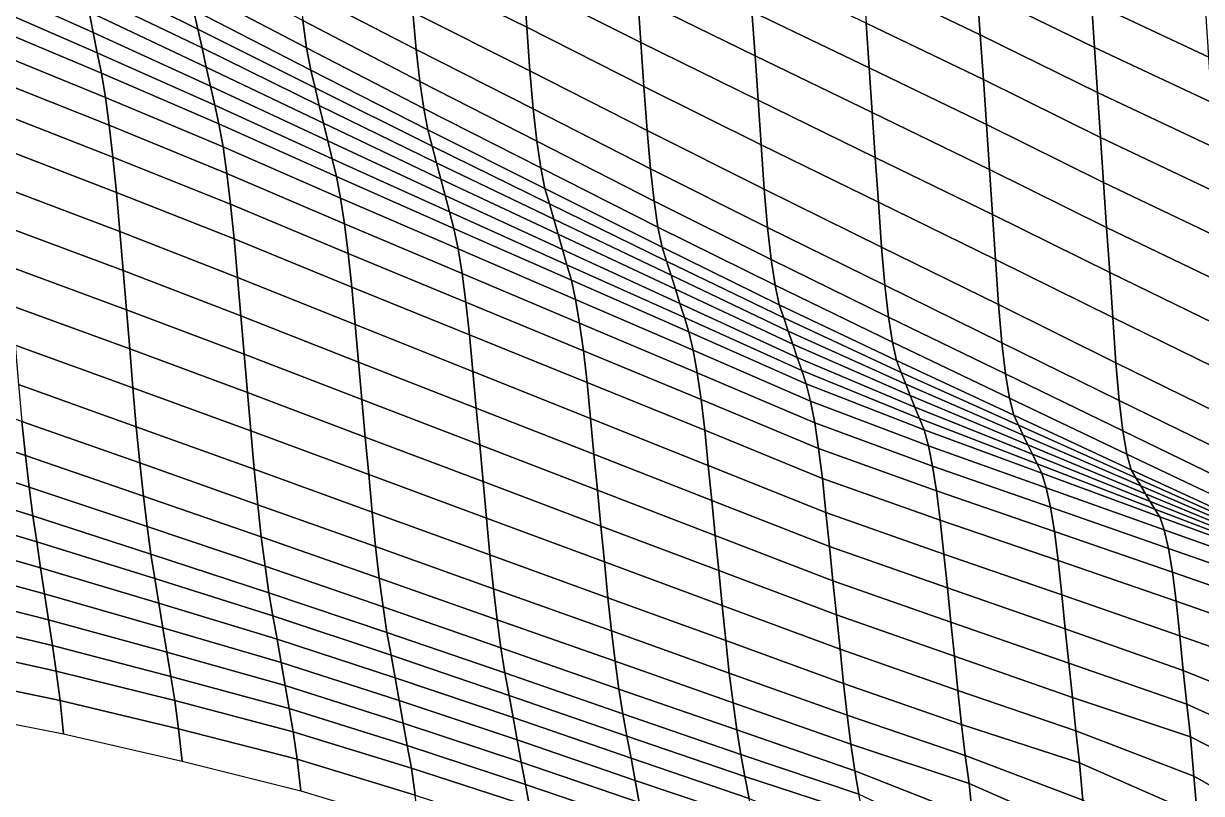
# Model space of a CAD drawing. Header units: metres. Extents: x -4.24 to 0.55, y -2.89 to 0.52.
# Drawn here: x -1.318 to -0.348, y -2.06 to -1.427 of the extents above; entities that cross this region are included whole.
import ezdxf

# ---------------------------------------------------------------- set-up
doc = ezdxf.new("R2010")
doc.units = ezdxf.units.M

msp = doc.modelspace()

# ---------------------------------------------------------------- linework, layer by layer
at = {"layer": 'B2'}
for points in [[(-1.00256, -1.34754, -9.61022), (-0.99996, -1.38244, -9.51797), (-0.90346, -1.42979, -9.53974), (-0.90602, -1.39388, -9.63158)], [(-0.62916, -1.35318, -10.1548), (-0.62664, -1.38982, -10.06325), (-0.53009, -1.43616, -10.08461), (-0.53261, -1.39934, -10.17609)], [(-1.27424, -1.36654, -8.97197), (-1.27082, -1.38353, -8.87251), (-1.17434, -1.43133, -8.89446), (-1.17781, -1.41554, -8.9944)], [(-0.90858, -1.35806, -9.72346), (-0.90602, -1.39388, -9.63158), (-0.80956, -1.44232, -9.65379), (-0.81211, -1.40605, -9.74548)], [(-0.53513, -1.36261, -10.2676), (-0.53261, -1.39934, -10.17609), (-0.43609, -1.44641, -10.19774), (-0.4386, -1.40932, -10.28911)], [(-1.3606, -1.37261, -8.65283), (-1.35723, -1.39078, -8.55384), (-1.26055, -1.43411, -8.57399), (-1.26397, -1.41731, -8.67352)], [(-1.1843, -1.3738, -9.19019), (-1.18113, -1.39636, -9.09298), (-1.08477, -1.44672, -9.11596), (-1.08795, -1.42444, -9.21328)], [(-1.09376, -1.36798, -9.40315), (-1.09094, -1.39813, -9.30899), (-0.99457, -1.44822, -9.33186), (-0.99736, -1.41752, -9.4258)], [(-0.81466, -1.36996, -9.83725), (-0.81211, -1.40605, -9.74548), (-0.71561, -1.4534, -9.76725), (-0.71814, -1.41694, -9.85887)], [(-0.4411, -1.37204, -10.3804), (-0.4386, -1.40932, -10.28911), (-0.34199, -1.45438, -10.30995), (-0.34448, -1.41682, -10.40113)], [(-1.27082, -1.38353, -8.87251), (-1.2674, -1.40042, -8.77302), (-1.17086, -1.44694, -8.79445), (-1.17434, -1.43133, -8.89446)], [(-0.99996, -1.38244, -9.51797), (-0.99736, -1.41752, -9.4258), (-0.9009, -1.46569, -9.44789), (-0.90346, -1.42979, -9.53974)], [(-0.72067, -1.38049, -9.95049), (-0.71814, -1.41694, -9.85887), (-0.62159, -1.46328, -9.88023), (-0.62412, -1.42655, -9.97174)], [(-1.35723, -1.39078, -8.55384), (-1.35387, -1.40895, -8.45486), (-1.25712, -1.45091, -8.47446), (-1.26055, -1.43411, -8.57399)], [(-1.18113, -1.39636, -9.09298), (-1.17781, -1.41554, -8.9944), (-1.08142, -1.46517, -9.01709), (-1.08477, -1.44672, -9.11596)], [(-0.90602, -1.39388, -9.63158), (-0.90346, -1.42979, -9.53974), (-0.80702, -1.4786, -9.56209), (-0.80956, -1.44232, -9.65379)], [(-0.62664, -1.38982, -10.06325), (-0.62412, -1.42655, -9.97174), (-0.52757, -1.47298, -9.99314), (-0.53009, -1.43616, -10.08461)], [(-1.2674, -1.40042, -8.77302), (-1.26397, -1.41731, -8.67352), (-1.16738, -1.46264, -8.69448), (-1.17086, -1.44694, -8.79445)], [(-1.09094, -1.39813, -9.30899), (-1.08795, -1.42444, -9.21328), (-0.99157, -1.47462, -9.23619), (-0.99457, -1.44822, -9.33186)], [(-0.81211, -1.40605, -9.74548), (-0.80956, -1.44232, -9.65379), (-0.71308, -1.48994, -9.67566), (-0.71561, -1.4534, -9.76725)], [(-0.53261, -1.39934, -10.17609), (-0.53009, -1.43616, -10.08461), (-0.43359, -1.48351, -10.10638), (-0.43609, -1.44641, -10.19774)], [(-1.35387, -1.40895, -8.45486), (-1.3505, -1.42712, -8.35588), (-1.25369, -1.4677, -8.37493), (-1.25712, -1.45091, -8.47446)], [(-1.17781, -1.41554, -8.9944), (-1.17434, -1.43133, -8.89446), (-1.07789, -1.47968, -8.91664), (-1.08142, -1.46517, -9.01709)], [(-0.4386, -1.40932, -10.28911), (-0.43609, -1.44641, -10.19774), (-0.33951, -1.49184, -10.21874), (-0.34199, -1.45438, -10.30995)], [(-1.26397, -1.41731, -8.67352), (-1.26055, -1.43411, -8.57399), (-1.1639, -1.47825, -8.59447), (-1.16738, -1.46264, -8.69448)], [(-1.08795, -1.42444, -9.21328), (-1.08477, -1.44672, -9.11596), (-0.98839, -1.49672, -9.13879), (-0.99157, -1.47462, -9.23619)], [(-0.99736, -1.41752, -9.4258), (-0.99457, -1.44822, -9.33186), (-0.89813, -1.49703, -9.35421), (-0.9009, -1.46569, -9.44789)], [(-0.71814, -1.41694, -9.85887), (-0.71561, -1.4534, -9.76725), (-0.61908, -1.5001, -9.78876), (-0.62159, -1.46328, -9.88023)], [(-1.3505, -1.42712, -8.35588), (-1.34727, -1.44822, -8.25808), (-1.25041, -1.48761, -8.27665), (-1.25369, -1.4677, -8.37493)], [(-1.26055, -1.43411, -8.57399), (-1.25712, -1.45091, -8.47446), (-1.16042, -1.49386, -8.49446), (-1.1639, -1.47825, -8.59447)], [(-1.17434, -1.43133, -8.89446), (-1.17086, -1.44694, -8.79445), (-1.07436, -1.49429, -8.81622), (-1.07789, -1.47968, -8.91664)], [(-0.90346, -1.42979, -9.53974), (-0.9009, -1.46569, -9.44789), (-0.80448, -1.51496, -9.47043), (-0.80702, -1.4786, -9.56209)], [(-0.62412, -1.42655, -9.97174), (-0.62159, -1.46328, -9.88023), (-0.52506, -1.5099, -9.9017), (-0.52757, -1.47298, -9.99314)], [(-0.80956, -1.44232, -9.65379), (-0.80702, -1.4786, -9.56209), (-0.71055, -1.52658, -9.58411), (-0.71308, -1.48994, -9.67566)], [(-0.53009, -1.43616, -10.08461), (-0.52757, -1.47298, -9.99314), (-0.43108, -1.5206, -10.01502), (-0.43359, -1.48351, -10.10638)], [(-1.34727, -1.44822, -8.25808), (-1.34417, -1.47215, -8.16142), (-1.24726, -1.51054, -8.17958), (-1.25041, -1.48761, -8.27665)], [(-1.25712, -1.45091, -8.47446), (-1.25369, -1.4677, -8.37493), (-1.15694, -1.50947, -8.39445), (-1.16042, -1.49386, -8.49446)], [(-1.17086, -1.44694, -8.79445), (-1.16738, -1.46264, -8.69448), (-1.07083, -1.5088, -8.71577), (-1.07436, -1.49429, -8.81622)], [(-1.08477, -1.44672, -9.11596), (-1.08142, -1.46517, -9.01709), (-0.985, -1.51443, -9.03963), (-0.98839, -1.49672, -9.13879)], [(-0.99457, -1.44822, -9.33186), (-0.99157, -1.47462, -9.23619), (-0.89515, -1.52361, -9.25862), (-0.89813, -1.49703, -9.35421)], [(-0.71561, -1.4534, -9.76725), (-0.71308, -1.48994, -9.67566), (-0.61656, -1.53701, -9.69732), (-0.61908, -1.5001, -9.78876)], [(-0.43609, -1.44641, -10.19774), (-0.43359, -1.48351, -10.10638), (-0.33701, -1.52921, -10.12748), (-0.33951, -1.49184, -10.21874)], [(-1.16738, -1.46264, -8.69448), (-1.1639, -1.47825, -8.59447), (-1.0673, -1.5234, -8.61535), (-1.07083, -1.5088, -8.71577)], [(-0.62159, -1.46328, -9.88023), (-0.61908, -1.5001, -9.78876), (-0.52255, -1.54681, -9.81026), (-0.52506, -1.5099, -9.9017)], [(-1.34417, -1.47215, -8.16142), (-1.34119, -1.49891, -8.0659), (-1.24425, -1.53666, -8.0838), (-1.24726, -1.51054, -8.17958)], [(-1.25369, -1.4677, -8.37493), (-1.25041, -1.48761, -8.27665), (-1.1536, -1.52828, -8.29573), (-1.15694, -1.50947, -8.39445)], [(-1.08142, -1.46517, -9.01709), (-1.07789, -1.47968, -8.91664), (-0.98142, -1.52785, -8.93873), (-0.985, -1.51443, -9.03963)], [(-0.9009, -1.46569, -9.44789), (-0.89813, -1.49703, -9.35421), (-0.80172, -1.54639, -9.37679), (-0.80448, -1.51496, -9.47043)], [(-0.52757, -1.47298, -9.99314), (-0.52506, -1.5099, -9.9017), (-0.42857, -1.55761, -9.92361), (-0.43108, -1.5206, -10.01502)], [(-1.1639, -1.47825, -8.59447), (-1.16042, -1.49386, -8.49446), (-1.06378, -1.5381, -8.51497), (-1.0673, -1.5234, -8.61535)], [(-1.07789, -1.47968, -8.91664), (-1.07436, -1.49429, -8.81622), (-0.97784, -1.54136, -8.83787), (-0.98142, -1.52785, -8.93873)], [(-0.99157, -1.47462, -9.23619), (-0.98839, -1.49672, -9.13879), (-0.89195, -1.54544, -9.16111), (-0.89515, -1.52361, -9.25862)], [(-0.80702, -1.4786, -9.56209), (-0.80448, -1.51496, -9.47043), (-0.70802, -1.56322, -9.49257), (-0.71055, -1.52658, -9.58411)], [(-0.43359, -1.48351, -10.10638), (-0.43108, -1.5206, -10.01502), (-0.33452, -1.56649, -10.03619), (-0.33701, -1.52921, -10.12748)], [(-1.25041, -1.48761, -8.27665), (-1.24726, -1.51054, -8.17958), (-1.15041, -1.55029, -8.19829), (-1.1536, -1.52828, -8.29573)], [(-0.71308, -1.48994, -9.67566), (-0.71055, -1.52658, -9.58411), (-0.61405, -1.57393, -9.60588), (-0.61656, -1.53701, -9.69732)], [(-1.34119, -1.49891, -8.0659), (-1.33835, -1.5287, -7.97159), (-1.24139, -1.5658, -7.98923), (-1.24425, -1.53666, -8.0838)], [(-1.16042, -1.49386, -8.49446), (-1.15694, -1.50947, -8.39445), (-1.06025, -1.55271, -8.41456), (-1.06378, -1.5381, -8.51497)], [(-1.07436, -1.49429, -8.81622), (-1.07083, -1.5088, -8.71577), (-0.97427, -1.55487, -8.73702), (-0.97784, -1.54136, -8.83787)], [(-0.98839, -1.49672, -9.13879), (-0.985, -1.51443, -9.03963), (-0.88854, -1.56269, -9.06176), (-0.89195, -1.54544, -9.16111)], [(-0.89813, -1.49703, -9.35421), (-0.89515, -1.52361, -9.25862), (-0.79873, -1.57288, -9.28115), (-0.80172, -1.54639, -9.37679)], [(-0.61908, -1.5001, -9.78876), (-0.61656, -1.53701, -9.69732), (-0.52004, -1.5839, -9.7189), (-0.52255, -1.54681, -9.81026)], [(-1.24726, -1.51054, -8.17958), (-1.24425, -1.53666, -8.0838), (-1.14737, -1.5756, -8.10218), (-1.15041, -1.55029, -8.19829)], [(-1.15694, -1.50947, -8.39445), (-1.1536, -1.52828, -8.29573), (-1.05687, -1.5706, -8.31547), (-1.06025, -1.55271, -8.41456)], [(-1.07083, -1.5088, -8.71577), (-1.0673, -1.5234, -8.61535), (-0.97069, -1.56837, -8.63616), (-0.97427, -1.55487, -8.73702)], [(-0.52506, -1.5099, -9.9017), (-0.52255, -1.54681, -9.81026), (-0.42607, -1.5947, -9.83225), (-0.42857, -1.55761, -9.92361)], [(-0.985, -1.51443, -9.03963), (-0.98142, -1.52785, -8.93873), (-0.88492, -1.5752, -8.9605), (-0.88854, -1.56269, -9.06176)], [(-0.80448, -1.51496, -9.47043), (-0.80172, -1.54639, -9.37679), (-0.70526, -1.59465, -9.39892), (-0.70802, -1.56322, -9.49257)], [(-0.43108, -1.5206, -10.01502), (-0.42857, -1.55761, -9.92361), (-0.33202, -1.60386, -9.94494), (-0.33452, -1.56649, -10.03619)], [(-1.33835, -1.5287, -7.97159), (-1.33565, -1.56131, -7.87842), (-1.23866, -1.59796, -7.89588), (-1.24139, -1.5658, -7.98923)], [(-1.1536, -1.52828, -8.29573), (-1.15041, -1.55029, -8.19829), (-1.05364, -1.5917, -8.21766), (-1.05687, -1.5706, -8.31547)], [(-1.0673, -1.5234, -8.61535), (-1.06378, -1.5381, -8.51497), (-0.96711, -1.58188, -8.5353), (-0.97069, -1.56837, -8.63616)], [(-0.98142, -1.52785, -8.93873), (-0.97784, -1.54136, -8.83787), (-0.8813, -1.5877, -8.85924), (-0.88492, -1.5752, -8.9605)], [(-0.89515, -1.52361, -9.25862), (-0.89195, -1.54544, -9.16111), (-0.79552, -1.59434, -9.1835), (-0.79873, -1.57288, -9.28115)], [(-0.71055, -1.52658, -9.58411), (-0.70802, -1.56322, -9.49257), (-0.61154, -1.61084, -9.51444), (-0.61405, -1.57393, -9.60588)], [(-1.24425, -1.53666, -8.0838), (-1.24139, -1.5658, -7.98923), (-1.14447, -1.60401, -8.00732), (-1.14737, -1.5756, -8.10218)], [(-1.06378, -1.5381, -8.51497), (-1.06025, -1.55271, -8.41456), (-0.96354, -1.59548, -8.43448), (-0.96711, -1.58188, -8.5353)], [(-0.97784, -1.54136, -8.83787), (-0.97427, -1.55487, -8.73702), (-0.87768, -1.6002, -8.75797), (-0.8813, -1.5877, -8.85924)], [(-0.61656, -1.53701, -9.69732), (-0.61405, -1.57393, -9.60588), (-0.51754, -1.621, -9.62754), (-0.52004, -1.5839, -9.7189)], [(-1.15041, -1.55029, -8.19829), (-1.14737, -1.5756, -8.10218), (-1.05056, -1.61608, -8.12119), (-1.05364, -1.5917, -8.21766)], [(-0.89195, -1.54544, -9.16111), (-0.88854, -1.56269, -9.06176), (-0.79208, -1.61086, -9.08386), (-0.79552, -1.59434, -9.1835)], [(-0.80172, -1.54639, -9.37679), (-0.79873, -1.57288, -9.28115), (-0.70227, -1.62105, -9.30325), (-0.70526, -1.59465, -9.39892)], [(-0.52255, -1.54681, -9.81026), (-0.52004, -1.5839, -9.7189), (-0.42356, -1.63171, -9.74085), (-0.42607, -1.5947, -9.83225)], [(-1.33565, -1.56131, -7.87842), (-1.33294, -1.59393, -7.78525), (-1.23593, -1.63021, -7.80257), (-1.23866, -1.59796, -7.89588)], [(-1.06025, -1.55271, -8.41456), (-1.05687, -1.5706, -8.31547), (-0.96012, -1.61237, -8.33499), (-0.96354, -1.59548, -8.43448)], [(-0.97427, -1.55487, -8.73702), (-0.97069, -1.56837, -8.63616), (-0.87406, -1.61279, -8.65675), (-0.87768, -1.6002, -8.75797)], [(-0.42857, -1.55761, -9.92361), (-0.42607, -1.5947, -9.83225), (-0.32953, -1.64113, -9.85365), (-0.33202, -1.60386, -9.94494)], [(-1.24139, -1.5658, -7.98923), (-1.23866, -1.59796, -7.89588), (-1.14172, -1.63571, -7.91378), (-1.14447, -1.60401, -8.00732)], [(-1.05687, -1.5706, -8.31547), (-1.05364, -1.5917, -8.21766), (-0.95685, -1.63255, -8.23682), (-0.96012, -1.61237, -8.33499)], [(-0.97069, -1.56837, -8.63616), (-0.96711, -1.58188, -8.5353), (-0.87044, -1.62539, -8.55552), (-0.87406, -1.61279, -8.65675)], [(-0.88854, -1.56269, -9.06176), (-0.88492, -1.5752, -8.9605), (-0.78841, -1.62236, -8.98219), (-0.79208, -1.61086, -9.08386)], [(-0.70802, -1.56322, -9.49257), (-0.70526, -1.59465, -9.39892), (-0.60877, -1.64227, -9.4208), (-0.61154, -1.61084, -9.51444)], [(-1.14737, -1.5756, -8.10218), (-1.14447, -1.60401, -8.00732), (-1.04763, -1.64376, -8.02603), (-1.05056, -1.61608, -8.12119)], [(-0.88492, -1.5752, -8.9605), (-0.8813, -1.5877, -8.85924), (-0.78475, -1.63395, -8.88056), (-0.78841, -1.62236, -8.98219)], [(-0.79873, -1.57288, -9.28115), (-0.79552, -1.59434, -9.1835), (-0.69904, -1.64223, -9.20549), (-0.70227, -1.62105, -9.30325)], [(-0.61405, -1.57393, -9.60588), (-0.61154, -1.61084, -9.51444), (-0.51503, -1.65819, -9.53621), (-0.51754, -1.621, -9.62754)], [(-0.96711, -1.58188, -8.5353), (-0.96354, -1.59548, -8.43448), (-0.86682, -1.63798, -8.4543), (-0.87044, -1.62539, -8.55552)], [(-0.8813, -1.5877, -8.85924), (-0.87768, -1.6002, -8.75797), (-0.78108, -1.64553, -8.77893), (-0.78475, -1.63395, -8.88056)], [(-0.52004, -1.5839, -9.7189), (-0.51754, -1.621, -9.62754), (-0.42106, -1.66889, -9.64952), (-0.42356, -1.63171, -9.74085)], [(-1.33294, -1.59393, -7.78525), (-1.33022, -1.62645, -7.69205), (-1.2332, -1.66237, -7.70922), (-1.23593, -1.63021, -7.80257)], [(-1.23866, -1.59796, -7.89588), (-1.23593, -1.63021, -7.80257), (-1.13897, -1.66732, -7.82021), (-1.14172, -1.63571, -7.91378)], [(-1.05364, -1.5917, -8.21766), (-1.05056, -1.61608, -8.12119), (-0.95373, -1.65612, -8.14001), (-0.95685, -1.63255, -8.23682)], [(-0.96354, -1.59548, -8.43448), (-0.96012, -1.61237, -8.33499), (-0.86336, -1.65405, -8.35447), (-0.86682, -1.63798, -8.4543)], [(-0.87768, -1.6002, -8.75797), (-0.87406, -1.61279, -8.65675), (-0.77742, -1.65712, -8.6773), (-0.78108, -1.64553, -8.77893)], [(-0.79552, -1.59434, -9.1835), (-0.79208, -1.61086, -9.08386), (-0.69558, -1.65821, -9.10562), (-0.69904, -1.64223, -9.20549)], [(-0.70526, -1.59465, -9.39892), (-0.70227, -1.62105, -9.30325), (-0.60577, -1.66839, -9.32502), (-0.60877, -1.64227, -9.4208)], [(-0.42607, -1.5947, -9.83225), (-0.42356, -1.63171, -9.74085), (-0.32703, -1.6785, -9.76239), (-0.32953, -1.64113, -9.85365)], [(-1.14447, -1.60401, -8.00732), (-1.14172, -1.63571, -7.91378), (-1.04484, -1.67464, -7.93217), (-1.04763, -1.64376, -8.02603)], [(-1.05056, -1.61608, -8.12119), (-1.04763, -1.64376, -8.02603), (-0.95076, -1.68297, -8.04452), (-0.95373, -1.65612, -8.14001)], [(-0.96012, -1.61237, -8.33499), (-0.95685, -1.63255, -8.23682), (-0.86005, -1.67341, -8.25597), (-0.86336, -1.65405, -8.35447)], [(-0.87406, -1.61279, -8.65675), (-0.87044, -1.62539, -8.55552), (-0.77376, -1.6688, -8.57571), (-0.77742, -1.65712, -8.6773)], [(-0.79208, -1.61086, -9.08386), (-0.78841, -1.62236, -8.98219), (-0.69188, -1.66907, -9.0037), (-0.69558, -1.65821, -9.10562)], [(-0.61154, -1.61084, -9.51444), (-0.60877, -1.64227, -9.4208), (-0.51227, -1.68952, -9.44253), (-0.51503, -1.65819, -9.53621)], [(-1.33022, -1.62645, -7.69205), (-1.32752, -1.65907, -7.59888), (-1.23047, -1.69453, -7.61587), (-1.2332, -1.66237, -7.70922)], [(-0.87044, -1.62539, -8.55552), (-0.86682, -1.63798, -8.4543), (-0.7701, -1.68048, -8.47412), (-0.77376, -1.6688, -8.57571)], [(-0.78841, -1.62236, -8.98219), (-0.78475, -1.63395, -8.88056), (-0.68818, -1.67992, -8.90177), (-0.69188, -1.66907, -9.0037)], [(-0.70227, -1.62105, -9.30325), (-0.69904, -1.64223, -9.20549), (-0.60252, -1.68903, -9.22703), (-0.60577, -1.66839, -9.32502)], [(-0.51754, -1.621, -9.62754), (-0.51503, -1.65819, -9.53621), (-0.41855, -1.70599, -9.55816), (-0.42106, -1.66889, -9.64952)], [(-1.23593, -1.63021, -7.80257), (-1.2332, -1.66237, -7.70922), (-1.13622, -1.69902, -7.72668), (-1.13897, -1.66732, -7.82021)], [(-1.14172, -1.63571, -7.91378), (-1.13897, -1.66732, -7.82021), (-1.04205, -1.70552, -7.8383), (-1.04484, -1.67464, -7.93217)], [(-0.95685, -1.63255, -8.23682), (-0.95373, -1.65612, -8.14001), (-0.8569, -1.69624, -8.15887), (-0.86005, -1.67341, -8.25597)], [(-0.86682, -1.63798, -8.4543), (-0.86336, -1.65405, -8.35447), (-0.7666, -1.69563, -8.37392), (-0.7701, -1.68048, -8.47412)], [(-0.78475, -1.63395, -8.88056), (-0.78108, -1.64553, -8.77893), (-0.68449, -1.69078, -8.79985), (-0.68818, -1.67992, -8.90177)], [(-0.42356, -1.63171, -9.74085), (-0.42106, -1.66889, -9.64952), (-0.32454, -1.71587, -9.67114), (-0.32703, -1.6785, -9.76239)], [(-1.04763, -1.64376, -8.02603), (-1.04484, -1.67464, -7.93217), (-0.94794, -1.71321, -7.9504), (-0.95076, -1.68297, -8.04452)], [(-0.78108, -1.64553, -8.77893), (-0.77742, -1.65712, -8.6773), (-0.68079, -1.70163, -8.69793), (-0.68449, -1.69078, -8.79985)], [(-0.69904, -1.64223, -9.20549), (-0.69558, -1.65821, -9.10562), (-0.59902, -1.70428, -9.12687), (-0.60252, -1.68903, -9.22703)], [(-0.60877, -1.64227, -9.4208), (-0.60577, -1.66839, -9.32502), (-0.50924, -1.71519, -9.34656), (-0.51227, -1.68952, -9.44253)], [(-0.95373, -1.65612, -8.14001), (-0.95076, -1.68297, -8.04452), (-0.85389, -1.72236, -8.06309), (-0.8569, -1.69624, -8.15887)], [(-0.86336, -1.65405, -8.35447), (-0.86005, -1.67341, -8.25597), (-0.76325, -1.71417, -8.27509), (-0.7666, -1.69563, -8.37392)], [(-0.77742, -1.65712, -8.6773), (-0.77376, -1.6688, -8.57571), (-0.67709, -1.7124, -8.59597), (-0.68079, -1.70163, -8.69793)], [(-0.69558, -1.65821, -9.10562), (-0.69188, -1.66907, -9.0037), (-0.59527, -1.71394, -9.02447), (-0.59902, -1.70428, -9.12687)], [(-0.51503, -1.65819, -9.53621), (-0.51227, -1.68952, -9.44253), (-0.41578, -1.73714, -9.4644), (-0.41855, -1.70599, -9.55816)], [(-1.32752, -1.65907, -7.59888), (-1.3248, -1.69159, -7.50568), (-1.22775, -1.72669, -7.52252), (-1.23047, -1.69453, -7.61587)], [(-1.2332, -1.66237, -7.70922), (-1.23047, -1.69453, -7.61587), (-1.13346, -1.73054, -7.63307), (-1.13622, -1.69902, -7.72668)], [(-1.13897, -1.66732, -7.82021), (-1.13622, -1.69902, -7.72668), (-1.03926, -1.73631, -7.7444), (-1.04205, -1.70552, -7.8383)], [(-1.04484, -1.67464, -7.93217), (-1.04205, -1.70552, -7.8383), (-0.94512, -1.74336, -7.85624), (-0.94794, -1.71321, -7.9504)], [(-0.86005, -1.67341, -8.25597), (-0.8569, -1.69624, -8.15887), (-0.76006, -1.73618, -8.17765), (-0.76325, -1.71417, -8.27509)], [(-0.77376, -1.6688, -8.57571), (-0.7701, -1.68048, -8.47412), (-0.67339, -1.72335, -8.49408), (-0.67709, -1.7124, -8.59597)], [(-0.69188, -1.66907, -9.0037), (-0.68818, -1.67992, -8.90177), (-0.59151, -1.72352, -8.92203), (-0.59527, -1.71394, -9.02447)], [(-0.60577, -1.66839, -9.32502), (-0.60252, -1.68903, -9.22703), (-0.50596, -1.7351, -9.24828), (-0.50924, -1.71519, -9.34656)], [(-0.42106, -1.66889, -9.64952), (-0.41855, -1.70599, -9.55816), (-0.32205, -1.75334, -9.57992), (-0.32454, -1.71587, -9.67114)], [(-0.95076, -1.68297, -8.04452), (-0.94794, -1.71321, -7.9504), (-0.85104, -1.75187, -7.96867), (-0.85389, -1.72236, -8.06309)], [(-0.7701, -1.68048, -8.47412), (-0.7666, -1.69563, -8.37392), (-0.66985, -1.73759, -8.39352), (-0.67339, -1.72335, -8.49408)], [(-0.68818, -1.67992, -8.90177), (-0.68449, -1.69078, -8.79985), (-0.58775, -1.733, -8.81956), (-0.59151, -1.72352, -8.92203)], [(-1.3248, -1.69159, -7.50568), (-1.32209, -1.72402, -7.41244), (-1.22501, -1.75875, -7.42913), (-1.22775, -1.72669, -7.52252)], [(-1.23047, -1.69453, -7.61587), (-1.22775, -1.72669, -7.52252), (-1.1307, -1.76215, -7.5395), (-1.13346, -1.73054, -7.63307)], [(-0.8569, -1.69624, -8.15887), (-0.85389, -1.72236, -8.06309), (-0.75702, -1.76157, -8.08158), (-0.76006, -1.73618, -8.17765)], [(-0.7666, -1.69563, -8.37392), (-0.76325, -1.71417, -8.27509), (-0.66647, -1.75539, -8.29439), (-0.66985, -1.73759, -8.39352)], [(-0.68449, -1.69078, -8.79985), (-0.68079, -1.70163, -8.69793), (-0.58399, -1.74249, -8.71708), (-0.58775, -1.733, -8.81956)], [(-0.60252, -1.68903, -9.22703), (-0.59902, -1.70428, -9.12687), (-0.50241, -1.74915, -9.14764), (-0.50596, -1.7351, -9.24828)], [(-0.51227, -1.68952, -9.44253), (-0.50924, -1.71519, -9.34656), (-0.41273, -1.76217, -9.36818), (-0.41578, -1.73714, -9.4644)], [(-1.13622, -1.69902, -7.72668), (-1.13346, -1.73054, -7.63307), (-1.03647, -1.76719, -7.65053), (-1.03926, -1.73631, -7.7444)], [(-1.04205, -1.70552, -7.8383), (-1.03926, -1.73631, -7.7444), (-0.9423, -1.7736, -7.76211), (-0.94512, -1.74336, -7.85624)], [(-0.68079, -1.70163, -8.69793), (-0.67709, -1.7124, -8.59597), (-0.58023, -1.75179, -8.61453), (-0.58399, -1.74249, -8.71708)], [(-0.59902, -1.70428, -9.12687), (-0.59527, -1.71394, -9.02447), (-0.49859, -1.75736, -9.04465), (-0.50241, -1.74915, -9.14764)], [(-0.41855, -1.70599, -9.55816), (-0.41578, -1.73714, -9.4644), (-0.31927, -1.78431, -9.48609), (-0.32205, -1.75334, -9.57992)], [(-0.94794, -1.71321, -7.9504), (-0.94512, -1.74336, -7.85624), (-0.84819, -1.78138, -7.87425), (-0.85104, -1.75187, -7.96867)], [(-0.76325, -1.71417, -8.27509), (-0.76006, -1.73618, -8.17765), (-0.66324, -1.77658, -8.19662), (-0.66647, -1.75539, -8.29439)], [(-0.67709, -1.7124, -8.59597), (-0.67339, -1.72335, -8.49408), (-0.57646, -1.76118, -8.51202), (-0.58023, -1.75179, -8.61453)], [(-0.59527, -1.71394, -9.02447), (-0.59151, -1.72352, -8.92203), (-0.49477, -1.76547, -8.94163), (-0.49859, -1.75736, -9.04465)], [(-0.50924, -1.71519, -9.34656), (-0.50596, -1.7351, -9.24828), (-0.4094, -1.78116, -9.26953), (-0.41273, -1.76217, -9.36818)], [(-1.4164, -1.72072, -7.30211), (-1.41352, -1.74968, -7.20747), (-1.31636, -1.7824, -7.22335), (-1.31927, -1.75435, -7.31835)], [(-1.32209, -1.72402, -7.41244), (-1.31927, -1.75435, -7.31835), (-1.22217, -1.78844, -7.33478), (-1.22501, -1.75875, -7.42913)], [(-0.85389, -1.72236, -8.06309), (-0.85104, -1.75187, -7.96867), (-0.75414, -1.79044, -7.9869), (-0.75702, -1.76157, -8.08158)], [(-0.67339, -1.72335, -8.49408), (-0.66985, -1.73759, -8.39352), (-0.57287, -1.77433, -8.41101), (-0.57646, -1.76118, -8.51202)], [(-0.59151, -1.72352, -8.92203), (-0.58775, -1.733, -8.81956), (-0.49094, -1.77349, -8.83856), (-0.49477, -1.76547, -8.94163)], [(-1.22775, -1.72669, -7.52252), (-1.22501, -1.75875, -7.42913), (-1.12795, -1.79367, -7.44589), (-1.1307, -1.76215, -7.5395)], [(-1.13346, -1.73054, -7.63307), (-1.1307, -1.76215, -7.5395), (-1.03368, -1.79806, -7.55666), (-1.03647, -1.76719, -7.65053)], [(-0.58775, -1.733, -8.81956), (-0.58399, -1.74249, -8.71708), (-0.48711, -1.78133, -8.73542), (-0.49094, -1.77349, -8.83856)], [(-0.50596, -1.7351, -9.24828), (-0.50241, -1.74915, -9.14764), (-0.40579, -1.79403, -9.16842), (-0.4094, -1.78116, -9.26953)], [(-1.03926, -1.73631, -7.7444), (-1.03647, -1.76719, -7.65053), (-0.93948, -1.80374, -7.66795), (-0.9423, -1.7736, -7.76211)], [(-0.94512, -1.74336, -7.85624), (-0.9423, -1.7736, -7.76211), (-0.84534, -1.81089, -7.77983), (-0.84819, -1.78138, -7.87425)], [(-0.76006, -1.73618, -8.17765), (-0.75702, -1.76157, -8.08158), (-0.66017, -1.80124, -8.10025), (-0.66324, -1.77658, -8.19662)], [(-0.66985, -1.73759, -8.39352), (-0.66647, -1.75539, -8.29439), (-0.56944, -1.79103, -8.31144), (-0.57287, -1.77433, -8.41101)], [(-0.58399, -1.74249, -8.71708), (-0.58023, -1.75179, -8.61453), (-0.48327, -1.78917, -8.63229), (-0.48711, -1.78133, -8.73542)], [(-0.41578, -1.73714, -9.4644), (-0.41273, -1.76217, -9.36818), (-0.3162, -1.80888, -9.38969), (-0.31927, -1.78431, -9.48609)], [(-1.41352, -1.74968, -7.20747), (-1.41056, -1.77663, -7.11202), (-1.31335, -1.80834, -7.12749), (-1.31636, -1.7824, -7.22335)], [(-1.31927, -1.75435, -7.31835), (-1.31636, -1.7824, -7.22335), (-1.21923, -1.81585, -7.23952), (-1.22217, -1.78844, -7.33478)], [(-0.85104, -1.75187, -7.96867), (-0.84819, -1.78138, -7.87425), (-0.75126, -1.81931, -7.89223), (-0.75414, -1.79044, -7.9869)], [(-0.66647, -1.75539, -8.29439), (-0.66324, -1.77658, -8.19662), (-0.56618, -1.81149, -8.21338), (-0.56944, -1.79103, -8.31144)], [(-0.58023, -1.75179, -8.61453), (-0.57646, -1.76118, -8.51202), (-0.47943, -1.79692, -8.52911), (-0.48327, -1.78917, -8.63229)], [(-0.50241, -1.74915, -9.14764), (-0.49859, -1.75736, -9.04465), (-0.40191, -1.80077, -9.06484), (-0.40579, -1.79403, -9.16842)], [(-1.22501, -1.75875, -7.42913), (-1.22217, -1.78844, -7.33478), (-1.12508, -1.82281, -7.35132), (-1.12795, -1.79367, -7.44589)], [(-1.1307, -1.76215, -7.5395), (-1.12795, -1.79367, -7.44589), (-1.0309, -1.82894, -7.4628), (-1.03368, -1.79806, -7.55666)], [(-0.75702, -1.76157, -8.08158), (-0.75414, -1.79044, -7.9869), (-0.65726, -1.82928, -8.00525), (-0.66017, -1.80124, -8.10025)], [(-0.57646, -1.76118, -8.51202), (-0.57287, -1.77433, -8.41101), (-0.47579, -1.80887, -8.42763), (-0.47943, -1.79692, -8.52911)], [(-0.49859, -1.75736, -9.04465), (-0.49477, -1.76547, -8.94163), (-0.39802, -1.80742, -8.96122), (-0.40191, -1.80077, -9.06484)], [(-0.41273, -1.76217, -9.36818), (-0.4094, -1.78116, -9.26953), (-0.31283, -1.82705, -9.29071), (-0.3162, -1.80888, -9.38969)], [(-1.03647, -1.76719, -7.65053), (-1.03368, -1.79806, -7.55666), (-0.93666, -1.83389, -7.57379), (-0.93948, -1.80374, -7.66795)], [(-0.9423, -1.7736, -7.76211), (-0.93948, -1.80374, -7.66795), (-0.84249, -1.84039, -7.68542), (-0.84534, -1.81089, -7.77983)], [(-0.57287, -1.77433, -8.41101), (-0.56944, -1.79103, -8.31144), (-0.47232, -1.82485, -8.32776), (-0.47579, -1.80887, -8.42763)], [(-0.49477, -1.76547, -8.94163), (-0.49094, -1.77349, -8.83856), (-0.39412, -1.81389, -8.85753), (-0.39802, -1.80742, -8.96122)], [(-0.49094, -1.77349, -8.83856), (-0.48711, -1.78133, -8.73542), (-0.39022, -1.82027, -8.7538), (-0.39412, -1.81389, -8.85753)], [(-1.41056, -1.77663, -7.11202), (-1.4075, -1.80147, -7.01572), (-1.31023, -1.832, -7.03072), (-1.31335, -1.80834, -7.12749)], [(-1.31636, -1.7824, -7.22335), (-1.31335, -1.80834, -7.12749), (-1.21617, -1.84078, -7.14326), (-1.21923, -1.81585, -7.23952)], [(-0.84819, -1.78138, -7.87425), (-0.84534, -1.81089, -7.77983), (-0.74839, -1.84817, -7.79755), (-0.75126, -1.81931, -7.89223)], [(-0.66324, -1.77658, -8.19662), (-0.66017, -1.80124, -8.10025), (-0.56308, -1.8356, -8.11679), (-0.56618, -1.81149, -8.21338)], [(-0.48711, -1.78133, -8.73542), (-0.48327, -1.78917, -8.63229), (-0.38632, -1.82655, -8.65004), (-0.39022, -1.82027, -8.7538)], [(-0.4094, -1.78116, -9.26953), (-0.40579, -1.79403, -9.16842), (-0.30917, -1.83863, -9.18908), (-0.31283, -1.82705, -9.29071)], [(-1.22217, -1.78844, -7.33478), (-1.21923, -1.81585, -7.23952), (-1.1221, -1.84939, -7.25573), (-1.12508, -1.82281, -7.35132)], [(-1.12795, -1.79367, -7.44589), (-1.12508, -1.82281, -7.35132), (-1.028, -1.85735, -7.36794), (-1.0309, -1.82894, -7.4628)], [(-0.75414, -1.79044, -7.9869), (-0.75126, -1.81931, -7.89223), (-0.65434, -1.85733, -7.91024), (-0.65726, -1.82928, -8.00525)], [(-0.56944, -1.79103, -8.31144), (-0.56618, -1.81149, -8.21338), (-0.46904, -1.84485, -8.22952), (-0.47232, -1.82485, -8.32776)], [(-0.48327, -1.78917, -8.63229), (-0.47943, -1.79692, -8.52911), (-0.38241, -1.83284, -8.54628), (-0.38632, -1.82655, -8.65004)], [(-0.40579, -1.79403, -9.16842), (-0.40191, -1.80077, -9.06484), (-0.30521, -1.84382, -9.08487), (-0.30917, -1.83863, -9.18908)], [(-1.4075, -1.80147, -7.01572), (-1.40434, -1.8243, -6.91862), (-1.30701, -1.85346, -6.93306), (-1.31023, -1.832, -7.03072)], [(-1.03368, -1.79806, -7.55666), (-1.0309, -1.82894, -7.4628), (-0.93384, -1.86413, -7.47967), (-0.93666, -1.83389, -7.57379)], [(-0.93948, -1.80374, -7.66795), (-0.93666, -1.83389, -7.57379), (-0.83964, -1.8699, -7.591), (-0.84249, -1.84039, -7.68542)], [(-0.66017, -1.80124, -8.10025), (-0.65726, -1.82928, -8.00525), (-0.56016, -1.86346, -8.02171), (-0.56308, -1.8356, -8.11679)], [(-0.47943, -1.79692, -8.52911), (-0.47579, -1.80887, -8.42763), (-0.37871, -1.84351, -8.44428), (-0.38241, -1.83284, -8.54628)], [(-0.40191, -1.80077, -9.06484), (-0.39802, -1.80742, -8.96122), (-0.30125, -1.84892, -8.98063), (-0.30521, -1.84382, -9.08487)], [(-1.31335, -1.80834, -7.12749), (-1.31023, -1.832, -7.03072), (-1.21301, -1.86343, -7.04608), (-1.21617, -1.84078, -7.14326)], [(-0.84534, -1.81089, -7.77983), (-0.84249, -1.84039, -7.68542), (-0.7455, -1.87695, -7.70284), (-0.74839, -1.84817, -7.79755)], [(-0.56618, -1.81149, -8.21338), (-0.56308, -1.8356, -8.11679), (-0.46594, -1.86887, -8.13289), (-0.46904, -1.84485, -8.22952)], [(-0.47579, -1.80887, -8.42763), (-0.47232, -1.82485, -8.32776), (-0.37521, -1.85876, -8.34412), (-0.37871, -1.84351, -8.44428)], [(-0.39802, -1.80742, -8.96122), (-0.39412, -1.81389, -8.85753), (-0.29729, -1.85383, -8.87632), (-0.30125, -1.84892, -8.98063)], [(-1.21923, -1.81585, -7.23952), (-1.21617, -1.84078, -7.14326), (-1.119, -1.8735, -7.15914), (-1.1221, -1.84939, -7.25573)], [(-1.12508, -1.82281, -7.35132), (-1.1221, -1.84939, -7.25573), (-1.02499, -1.88329, -7.27209), (-1.028, -1.85735, -7.36794)], [(-0.75126, -1.81931, -7.89223), (-0.74839, -1.84817, -7.79755), (-0.65143, -1.88546, -7.81527), (-0.65434, -1.85733, -7.91024)], [(-0.39412, -1.81389, -8.85753), (-0.39022, -1.82027, -8.7538), (-0.29332, -1.85874, -8.772), (-0.29729, -1.85383, -8.87632)], [(-0.39022, -1.82027, -8.7538), (-0.38632, -1.82655, -8.65004), (-0.28935, -1.86357, -8.66765), (-0.29332, -1.85874, -8.772)], [(-1.40434, -1.8243, -6.91862), (-1.40119, -1.84714, -6.82152), (-1.3038, -1.87492, -6.83541), (-1.30701, -1.85346, -6.93306)], [(-1.31023, -1.832, -7.03072), (-1.30701, -1.85346, -6.93306), (-1.20974, -1.88371, -6.94795), (-1.21301, -1.86343, -7.04608)], [(-1.0309, -1.82894, -7.4628), (-1.028, -1.85735, -7.36794), (-0.93092, -1.89199, -7.38459), (-0.93384, -1.86413, -7.47967)], [(-0.65726, -1.82928, -8.00525), (-0.65434, -1.85733, -7.91024), (-0.55723, -1.89133, -7.92663), (-0.56016, -1.86346, -8.02171)], [(-0.47232, -1.82485, -8.32776), (-0.46904, -1.84485, -8.22952), (-0.37191, -1.8783, -8.24569), (-0.37521, -1.85876, -8.34412)], [(-0.38632, -1.82655, -8.65004), (-0.38241, -1.83284, -8.54628), (-0.28537, -1.8683, -8.56326), (-0.28935, -1.86357, -8.66765)], [(-0.38241, -1.83284, -8.54628), (-0.37871, -1.84351, -8.44428), (-0.28162, -1.87797, -8.46086), (-0.28537, -1.8683, -8.56326)], [(-1.21617, -1.84078, -7.14326), (-1.21301, -1.86343, -7.04608), (-1.1158, -1.89524, -7.06159), (-1.119, -1.8735, -7.15914)], [(-0.93666, -1.83389, -7.57379), (-0.93384, -1.86413, -7.47967), (-0.8368, -1.8995, -7.49662), (-0.83964, -1.8699, -7.591)], [(-0.84249, -1.84039, -7.68542), (-0.83964, -1.8699, -7.591), (-0.74262, -1.90582, -7.60816), (-0.7455, -1.87695, -7.70284)], [(-0.56308, -1.8356, -8.11679), (-0.56016, -1.86346, -8.02171), (-0.46303, -1.89701, -8.03792), (-0.46594, -1.86887, -8.13289)], [(-1.40119, -1.84714, -6.82152), (-1.39804, -1.86997, -6.72441), (-1.30058, -1.89629, -6.73772), (-1.3038, -1.87492, -6.83541)], [(-1.1221, -1.84939, -7.25573), (-1.119, -1.8735, -7.15914), (-1.02187, -1.90686, -7.17528), (-1.02499, -1.88329, -7.27209)], [(-0.74839, -1.84817, -7.79755), (-0.7455, -1.87695, -7.70284), (-0.64852, -1.9136, -7.7203), (-0.65143, -1.88546, -7.81527)], [(-0.46904, -1.84485, -8.22952), (-0.46594, -1.86887, -8.13289), (-0.36881, -1.90232, -8.14907), (-0.37191, -1.8783, -8.24569)], [(-0.37871, -1.84351, -8.44428), (-0.37521, -1.85876, -8.34412), (-0.2781, -1.89275, -8.36052), (-0.28162, -1.87797, -8.46086)], [(-1.30701, -1.85346, -6.93306), (-1.3038, -1.87492, -6.83541), (-1.20647, -1.90398, -6.84981), (-1.20974, -1.88371, -6.94795)], [(-1.028, -1.85735, -7.36794), (-1.02499, -1.88329, -7.27209), (-0.92789, -1.91748, -7.28855), (-0.93092, -1.89199, -7.38459)], [(-0.65434, -1.85733, -7.91024), (-0.65143, -1.88546, -7.81527), (-0.55432, -1.91946, -7.83166), (-0.55723, -1.89133, -7.92663)], [(-0.37521, -1.85876, -8.34412), (-0.37191, -1.8783, -8.24569), (-0.27479, -1.91211, -8.26201), (-0.2781, -1.89275, -8.36052)], [(-1.39804, -1.86997, -6.72441), (-1.39488, -1.8928, -6.62731), (-1.29736, -1.91757, -6.63999), (-1.30058, -1.89629, -6.73772)], [(-1.21301, -1.86343, -7.04608), (-1.20974, -1.88371, -6.94795), (-1.11248, -1.91441, -6.96302), (-1.1158, -1.89524, -7.06159)], [(-0.93384, -1.86413, -7.47967), (-0.93092, -1.89199, -7.38459), (-0.83384, -1.92672, -7.40128), (-0.8368, -1.8995, -7.49662)], [(-0.83964, -1.8699, -7.591), (-0.8368, -1.8995, -7.49662), (-0.73974, -1.93468, -7.51349), (-0.74262, -1.90582, -7.60816)], [(-0.56016, -1.86346, -8.02171), (-0.55723, -1.89133, -7.92663), (-0.46012, -1.92514, -7.94295), (-0.46303, -1.89701, -8.03792)], [(-0.46594, -1.86887, -8.13289), (-0.46303, -1.89701, -8.03792), (-0.36591, -1.93082, -8.05424), (-0.36881, -1.90232, -8.14907)], [(-1.3038, -1.87492, -6.83541), (-1.30058, -1.89629, -6.73772), (-1.20319, -1.92407, -6.75161), (-1.20647, -1.90398, -6.84981)], [(-1.119, -1.8735, -7.15914), (-1.1158, -1.89524, -7.06159), (-1.01863, -1.92795, -7.07747), (-1.02187, -1.90686, -7.17528)], [(-0.7455, -1.87695, -7.70284), (-0.74262, -1.90582, -7.60816), (-0.6456, -1.94174, -7.62533), (-0.64852, -1.9136, -7.7203)], [(-0.37191, -1.8783, -8.24569), (-0.36881, -1.90232, -8.14907), (-0.2717, -1.93632, -8.16546), (-0.27479, -1.91211, -8.26201)], [(-1.20974, -1.88371, -6.94795), (-1.20647, -1.90398, -6.84981), (-1.10916, -1.93359, -6.86444), (-1.11248, -1.91441, -6.96302)], [(-1.02499, -1.88329, -7.27209), (-1.02187, -1.90686, -7.17528), (-0.92475, -1.94058, -7.19156), (-0.92789, -1.91748, -7.28855)], [(-0.65143, -1.88546, -7.81527), (-0.64852, -1.9136, -7.7203), (-0.55141, -1.9476, -7.73669), (-0.55432, -1.91946, -7.83166)], [(-1.39488, -1.8928, -6.62731), (-1.39173, -1.91555, -6.53017), (-1.29412, -1.93866, -6.54218), (-1.29736, -1.91757, -6.63999)], [(-1.30058, -1.89629, -6.73772), (-1.29736, -1.91757, -6.63999), (-1.19991, -1.94416, -6.6534), (-1.20319, -1.92407, -6.75161)], [(-1.1158, -1.89524, -7.06159), (-1.11248, -1.91441, -6.96302), (-1.01529, -1.94667, -6.97871), (-1.01863, -1.92795, -7.07747)], [(-0.93092, -1.89199, -7.38459), (-0.92789, -1.91748, -7.28855), (-0.83079, -1.95175, -7.30506), (-0.83384, -1.92672, -7.40128)], [(-0.8368, -1.8995, -7.49662), (-0.83384, -1.92672, -7.40128), (-0.73677, -1.96136, -7.41793), (-0.73974, -1.93468, -7.51349)], [(-0.55723, -1.89133, -7.92663), (-0.55432, -1.91946, -7.83166), (-0.45721, -1.95337, -7.84802), (-0.46012, -1.92514, -7.94295)], [(-0.46303, -1.89701, -8.03792), (-0.46012, -1.92514, -7.94295), (-0.36302, -1.95932, -7.95942), (-0.36591, -1.93082, -8.05424)], [(-1.20647, -1.90398, -6.84981), (-1.20319, -1.92407, -6.75161), (-1.10584, -1.95267, -6.76583), (-1.10916, -1.93359, -6.86444)], [(-1.02187, -1.90686, -7.17528), (-1.01863, -1.92795, -7.07747), (-0.9215, -1.96131, -7.09361), (-0.92475, -1.94058, -7.19156)], [(-0.74262, -1.90582, -7.60816), (-0.73974, -1.93468, -7.51349), (-0.64269, -1.96987, -7.53036), (-0.6456, -1.94174, -7.62533)], [(-0.36881, -1.90232, -8.14907), (-0.36591, -1.93082, -8.05424), (-0.2688, -1.96473, -8.0706), (-0.2717, -1.93632, -8.16546)], [(-1.39173, -1.91555, -6.53017), (-1.38857, -1.93829, -6.43303), (-1.2909, -1.95985, -6.44442), (-1.29412, -1.93866, -6.54218)], [(-1.29736, -1.91757, -6.63999), (-1.29412, -1.93866, -6.54218), (-1.19663, -1.96416, -6.55515), (-1.19991, -1.94416, -6.6534)], [(-1.11248, -1.91441, -6.96302), (-1.10916, -1.93359, -6.86444), (-1.01195, -1.9653, -6.87992), (-1.01529, -1.94667, -6.97871)], [(-0.92789, -1.91748, -7.28855), (-0.92475, -1.94058, -7.19156), (-0.82764, -1.97458, -7.20795), (-0.83079, -1.95175, -7.30506)], [(-0.64852, -1.9136, -7.7203), (-0.6456, -1.94174, -7.62533), (-0.5485, -1.97582, -7.64176), (-0.55141, -1.9476, -7.73669)], [(-0.55432, -1.91946, -7.83166), (-0.55141, -1.9476, -7.73669), (-0.4543, -1.9815, -7.75305), (-0.45721, -1.95337, -7.84802)], [(-1.20319, -1.92407, -6.75161), (-1.19991, -1.94416, -6.6534), (-1.10251, -1.97167, -6.66718), (-1.10584, -1.95267, -6.76583)], [(-1.01863, -1.92795, -7.07747), (-1.01529, -1.94667, -6.97871), (-0.91814, -1.97976, -6.99474), (-0.9215, -1.96131, -7.09361)], [(-0.83384, -1.92672, -7.40128), (-0.83079, -1.95175, -7.30506), (-0.73369, -1.98593, -7.32152), (-0.73677, -1.96136, -7.41793)], [(-0.46012, -1.92514, -7.94295), (-0.45721, -1.95337, -7.84802), (-0.36008, -1.987, -7.86427), (-0.36302, -1.95932, -7.95942)], [(-1.38857, -1.93829, -6.43303), (-1.38554, -1.96377, -6.33699), (-1.28781, -1.98406, -6.34786), (-1.2909, -1.95985, -6.44442)], [(-1.29412, -1.93866, -6.54218), (-1.2909, -1.95985, -6.44442), (-1.19334, -1.98407, -6.45687), (-1.19663, -1.96416, -6.55515)], [(-1.10916, -1.93359, -6.86444), (-1.10584, -1.95267, -6.76583), (-1.0086, -1.98393, -6.78112), (-1.01195, -1.9653, -6.87992)], [(-0.73974, -1.93468, -7.51349), (-0.73677, -1.96136, -7.41793), (-0.63969, -1.996, -7.43458), (-0.64269, -1.96987, -7.53036)], [(-0.36591, -1.93082, -8.05424), (-0.36302, -1.95932, -7.95942), (-0.26613, -1.99826, -7.9778), (-0.2688, -1.96473, -8.0706)], [(-1.19991, -1.94416, -6.6534), (-1.19663, -1.96416, -6.55515), (-1.09918, -1.99066, -6.56853), (-1.10251, -1.97167, -6.66718)], [(-1.01529, -1.94667, -6.97871), (-1.01195, -1.9653, -6.87992), (-0.91479, -1.99811, -6.89583), (-0.91814, -1.97976, -6.99474)], [(-0.92475, -1.94058, -7.19156), (-0.9215, -1.96131, -7.09361), (-0.82438, -1.99504, -7.10989), (-0.82764, -1.97458, -7.20795)], [(-0.6456, -1.94174, -7.62533), (-0.64269, -1.96987, -7.53036), (-0.54558, -2.00369, -7.54668), (-0.5485, -1.97582, -7.64176)], [(-0.55141, -1.9476, -7.73669), (-0.5485, -1.97582, -7.64176), (-0.45135, -2.009, -7.65782), (-0.4543, -1.9815, -7.75305)], [(-1.10584, -1.95267, -6.76583), (-1.10251, -1.97167, -6.66718), (-1.00526, -2.00256, -6.68232), (-1.0086, -1.98393, -6.78112)], [(-0.83079, -1.95175, -7.30506), (-0.82764, -1.97458, -7.20795), (-0.73051, -2.00821, -7.2242), (-0.73369, -1.98593, -7.32152)], [(-0.45721, -1.95337, -7.84802), (-0.4543, -1.9815, -7.75305), (-0.35711, -2.01386, -7.76878), (-0.36008, -1.987, -7.86427)], [(-1.38554, -1.96377, -6.33699), (-1.38264, -1.99218, -6.24213), (-1.28486, -2.01146, -6.2526), (-1.28781, -1.98406, -6.34786)], [(-1.2909, -1.95985, -6.44442), (-1.28781, -1.98406, -6.34786), (-1.19021, -2.00736, -6.35995), (-1.19334, -1.98407, -6.45687)], [(-1.19663, -1.96416, -6.55515), (-1.19334, -1.98407, -6.45687), (-1.09585, -2.00965, -6.46988), (-1.09918, -1.99066, -6.56853)], [(-1.01195, -1.9653, -6.87992), (-1.0086, -1.98393, -6.78112), (-0.91143, -2.01646, -6.79693), (-0.91479, -1.99811, -6.89583)], [(-0.9215, -1.96131, -7.09361), (-0.91814, -1.97976, -6.99474), (-0.82102, -2.0133, -7.01095), (-0.82438, -1.99504, -7.10989)], [(-0.73677, -1.96136, -7.41793), (-0.73369, -1.98593, -7.32152), (-0.63659, -2.02002, -7.33796), (-0.63969, -1.996, -7.43458)], [(-0.36302, -1.95932, -7.95942), (-0.36008, -1.987, -7.86427), (-0.26343, -2.03096, -7.88467), (-0.26613, -1.99826, -7.9778)], [(-1.10251, -1.97167, -6.66718), (-1.09918, -1.99066, -6.56853), (-1.00191, -2.02109, -6.58349), (-1.00526, -2.00256, -6.68232)], [(-0.82764, -1.97458, -7.20795), (-0.82438, -1.99504, -7.10989), (-0.72724, -2.02839, -7.12603), (-0.73051, -2.00821, -7.2242)], [(-0.64269, -1.96987, -7.53036), (-0.63969, -1.996, -7.43458), (-0.54254, -2.02917, -7.45064), (-0.54558, -2.00369, -7.54668)], [(-0.5485, -1.97582, -7.64176), (-0.54558, -2.00369, -7.54668), (-0.44836, -2.03522, -7.56208), (-0.45135, -2.009, -7.65782)], [(-1.28781, -1.98406, -6.34786), (-1.28486, -2.01146, -6.2526), (-1.18723, -2.03403, -6.26439), (-1.19021, -2.00736, -6.35995)], [(-1.19334, -1.98407, -6.45687), (-1.19021, -2.00736, -6.35995), (-1.09269, -2.03221, -6.37267), (-1.09585, -2.00965, -6.46988)], [(-1.0086, -1.98393, -6.78112), (-1.00526, -2.00256, -6.68232), (-0.90807, -2.03482, -6.69802), (-0.91143, -2.01646, -6.79693)], [(-0.91814, -1.97976, -6.99474), (-0.91479, -1.99811, -6.89583), (-0.81766, -2.03156, -6.91201), (-0.82102, -2.0133, -7.01095)], [(-0.73369, -1.98593, -7.32152), (-0.73051, -2.00821, -7.2242), (-0.63339, -2.04175, -7.24041), (-0.63659, -2.02002, -7.33796)], [(-0.4543, -1.9815, -7.75305), (-0.45135, -2.009, -7.65782), (-0.3544, -2.04638, -7.67558), (-0.35711, -2.01386, -7.76878)], [(-0.36008, -1.987, -7.86427), (-0.35711, -2.01386, -7.76878), (-0.2607, -2.06303, -7.79128), (-0.26343, -2.03096, -7.88467)], [(-1.09918, -1.99066, -6.56853), (-1.09585, -2.00965, -6.46988), (-0.99856, -2.03963, -6.48466), (-1.00191, -2.02109, -6.58349)], [(-0.82438, -1.99504, -7.10989), (-0.82102, -2.0133, -7.01095), (-0.72387, -2.04647, -7.02701), (-0.72724, -2.02839, -7.12603)], [(-0.63969, -1.996, -7.43458), (-0.63659, -2.02002, -7.33796), (-0.5394, -2.05219, -7.35361), (-0.54254, -2.02917, -7.45064)], [(-1.19021, -2.00736, -6.35995), (-1.18723, -2.03403, -6.26439), (-1.08969, -2.05834, -6.27689), (-1.09269, -2.03221, -6.37267)], [(-1.00526, -2.00256, -6.68232), (-1.00191, -2.02109, -6.58349), (-0.90471, -2.05308, -6.59907), (-0.90807, -2.03482, -6.69802)], [(-0.91479, -1.99811, -6.89583), (-0.91143, -2.01646, -6.79693), (-0.81429, -2.04973, -6.81302), (-0.81766, -2.03156, -6.91201)], [(-0.54558, -2.00369, -7.54668), (-0.54254, -2.02917, -7.45064), (-0.44557, -2.06609, -7.46821), (-0.44836, -2.03522, -7.56208)], [(-1.09585, -2.00965, -6.46988), (-1.09269, -2.03221, -6.37267), (-0.99538, -2.06182, -6.3873), (-0.99856, -2.03963, -6.48466)], [(-0.91143, -2.01646, -6.79693), (-0.90807, -2.03482, -6.69802), (-0.81093, -2.0679, -6.71404), (-0.81429, -2.04973, -6.81302)], [(-0.82102, -2.0133, -7.01095), (-0.81766, -2.03156, -6.91201), (-0.7205, -2.06455, -6.92799), (-0.72387, -2.04647, -7.02701)], [(-0.73051, -2.00821, -7.2242), (-0.72724, -2.02839, -7.12603), (-0.63008, -2.0612, -7.14194), (-0.63339, -2.04175, -7.24041)], [(-0.45135, -2.009, -7.65782), (-0.44836, -2.03522, -7.56208), (-0.35163, -2.07772, -7.5819), (-0.3544, -2.04638, -7.67558)], [(-0.35711, -2.01386, -7.76878), (-0.3544, -2.04638, -7.67558), (-0.25821, -2.10058, -7.7001), (-0.2607, -2.06303, -7.79128)], [(-1.00191, -2.02109, -6.58349), (-0.99856, -2.03963, -6.48466), (-0.90135, -2.07134, -6.50013), (-0.90471, -2.05308, -6.59907)], [(-0.63659, -2.02002, -7.33796), (-0.63339, -2.04175, -7.24041), (-0.53648, -2.08014, -7.25857), (-0.5394, -2.05219, -7.35361)], [(-1.09269, -2.03221, -6.37267), (-1.08969, -2.05834, -6.27689), (-0.99237, -2.08767, -6.29141), (-0.99538, -2.06182, -6.3873)], [(-0.90807, -2.03482, -6.69802), (-0.90471, -2.05308, -6.59907), (-0.80756, -2.08598, -6.61503), (-0.81093, -2.0679, -6.71404)], [(-0.81766, -2.03156, -6.91201), (-0.81429, -2.04973, -6.81302), (-0.71712, -2.08245, -6.8289), (-0.7205, -2.06455, -6.92799)], [(-0.72724, -2.02839, -7.12603), (-0.72387, -2.04647, -7.02701), (-0.62667, -2.07846, -7.0426), (-0.63008, -2.0612, -7.14194)], [(-0.54254, -2.02917, -7.45064), (-0.5394, -2.05219, -7.35361), (-0.44269, -2.09496, -7.37354), (-0.44557, -2.06609, -7.46821)], [(-0.44836, -2.03522, -7.56208), (-0.44557, -2.06609, -7.46821), (-0.3491, -2.11417, -7.49028), (-0.35163, -2.07772, -7.5819)], [(-0.99856, -2.03963, -6.48466), (-0.99538, -2.06182, -6.3873), (-0.89816, -2.09335, -6.4027), (-0.90135, -2.07134, -6.50013)], [(-0.63339, -2.04175, -7.24041), (-0.63008, -2.0612, -7.14194), (-0.53348, -2.10636, -7.16283), (-0.53648, -2.08014, -7.25857)], [(-0.90471, -2.05308, -6.59907), (-0.90135, -2.07134, -6.50013), (-0.80419, -2.10415, -6.51605), (-0.80756, -2.08598, -6.61503)], [(-0.81429, -2.04973, -6.81302), (-0.81093, -2.0679, -6.71404), (-0.71414, -2.10894, -6.73327), (-0.71712, -2.08245, -6.8289)], [(-0.72387, -2.04647, -7.02701), (-0.7205, -2.06455, -6.92799), (-0.62364, -2.10404, -6.9466), (-0.62667, -2.07846, -7.0426)], [(-0.5394, -2.05219, -7.35361), (-0.53648, -2.08014, -7.25857), (-0.44007, -2.12959, -7.28118), (-0.44269, -2.09496, -7.37354)], [(-0.3544, -2.04638, -7.67558), (-0.35163, -2.07772, -7.5819), (-0.25571, -2.13777, -7.60878), (-0.25821, -2.10058, -7.7001)]]:
    msp.add_3dface(points, dxfattribs=at)

doc.saveas('drawing.dxf')
